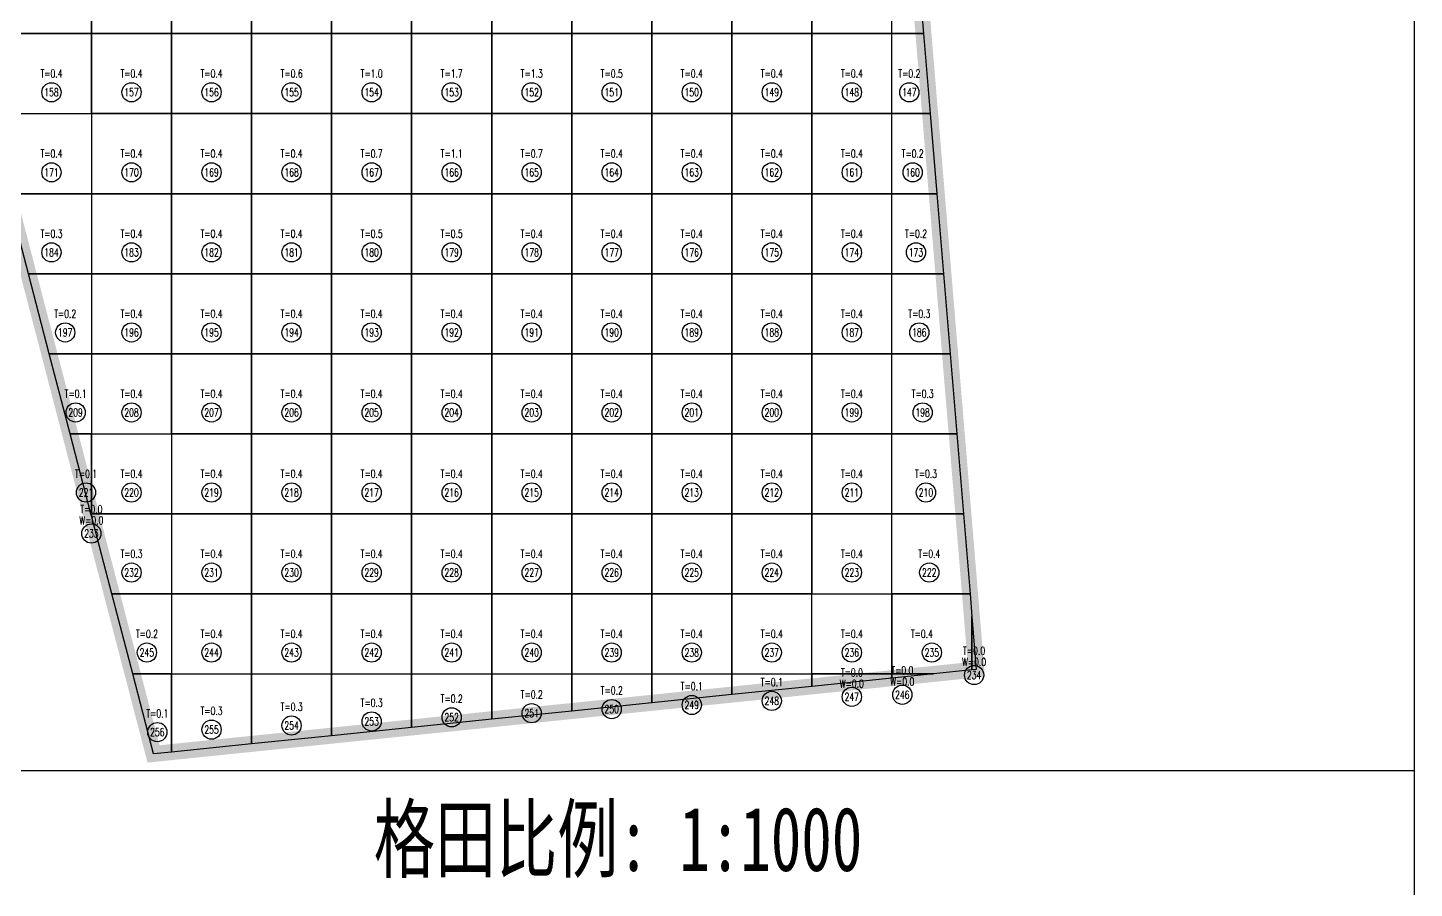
# Model space of a CAD drawing. Extents: x 4283 to 40403, y 1134 to 1764.
# Drawn here: x 12525.4 to 12612, y 1566.7 to 1620.5 of the extents above; entities that cross this region are included whole.
import ezdxf
from ezdxf.enums import TextEntityAlignment as Align

# ---------------------------------------------------------------- set-up
doc = ezdxf.new("R2010")
doc.units = 0
for name, color, linetype in [('tdz_13-5方格网', 2, 'Continuous'), ('tdz_13-5方格网计算', 7, 'Continuous'), ('tdz_土方计算图', 7, 'Continuous'), ('tdz_格田', 6, 'Continuous')]:
    doc.layers.add(name, color=color, linetype=linetype)
doc.styles.add('GLand', font='')
doc.styles.add('GLandNum', font='txt_____.ttf', dxfattribs={"width": 0.7, "height": 0.5})
doc.styles.get('GLand').set_extended_font_data('FangSong_GB2312')

msp = doc.modelspace()

# ---------------------------------------------------------------- linework, layer by layer
at = {"layer": 'tdz_13-5方格网', "linetype": 'Continuous'}
for points in [[(12524.352, 1625.119, 3393), (12524.352, 1620.119, 3393), (12529.352, 1620.119, 3393), (12529.352, 1625.119, 3393)], [(12529.352, 1625.119, 3393), (12529.352, 1620.119, 3393), (12534.352, 1620.119, 3393), (12534.352, 1625.119, 3393)], [(12534.352, 1625.119, 3393), (12534.352, 1620.119, 3393), (12539.352, 1620.119, 3393), (12539.352, 1625.119, 3392.996)], [(12539.352, 1625.119, 3392.996), (12539.352, 1620.119, 3393), (12544.352, 1620.119, 3392.972), (12544.352, 1625.119, 3392.945)], [(12544.352, 1625.119, 3392.945), (12544.352, 1620.119, 3392.972), (12549.352, 1620.119, 3392.956), (12549.352, 1625.119, 3392.921)], [(12549.352, 1625.119, 3392.921), (12549.352, 1620.119, 3392.956), (12554.352, 1620.119, 3392.924), (12554.352, 1625.119, 3392.913)], [(12554.352, 1625.119, 3392.913), (12554.352, 1620.119, 3392.924), (12559.352, 1620.119, 3392.983), (12559.352, 1625.119, 3392.841)], [(12559.352, 1625.119, 3392.841), (12559.352, 1620.119, 3392.983), (12564.352, 1620.119, 3393), (12564.352, 1625.119, 3393)], [(12564.352, 1625.119, 3393), (12564.352, 1620.119, 3393), (12569.352, 1620.119, 3393), (12569.352, 1625.119, 3393)], [(12569.352, 1625.119, 3393), (12569.352, 1620.119, 3393), (12574.352, 1620.119, 3393), (12574.352, 1625.119, 3393)], [(12574.352, 1625.119, 3393), (12574.352, 1620.119, 3393), (12579.352, 1620.119, 3393), (12579.352, 1625.119, 3393)], [(12579.352, 1625.119, 3393), (12580.911, 1625.119, 3393), (12581.327, 1620.119, 3393), (12579.352, 1620.119, 3393)], [(12524.352, 1620.119, 3393), (12524.352, 1615.119, 3393), (12529.352, 1615.119, 3393), (12529.352, 1620.119, 3393)], [(12529.352, 1620.119, 3393), (12529.352, 1615.119, 3393), (12534.352, 1615.119, 3393), (12534.352, 1620.119, 3393)], [(12534.352, 1620.119, 3393), (12534.352, 1615.119, 3393), (12539.352, 1615.119, 3393), (12539.352, 1620.119, 3393)], [(12539.352, 1620.119, 3393), (12539.352, 1615.119, 3393), (12544.352, 1615.119, 3392.999), (12544.352, 1620.119, 3392.972)], [(12544.352, 1620.119, 3392.972), (12544.352, 1615.119, 3392.999), (12549.352, 1615.119, 3392.968), (12549.352, 1620.119, 3392.956)], [(12549.352, 1620.119, 3392.956), (12549.352, 1615.119, 3392.968), (12554.352, 1615.119, 3392.942), (12554.352, 1620.119, 3392.924)], [(12554.352, 1620.119, 3392.924), (12554.352, 1615.119, 3392.942), (12559.352, 1615.119, 3393), (12559.352, 1620.119, 3392.983)], [(12559.352, 1620.119, 3392.983), (12559.352, 1615.119, 3393), (12564.352, 1615.119, 3393), (12564.352, 1620.119, 3393)], [(12564.352, 1620.119, 3393), (12564.352, 1615.119, 3393), (12569.352, 1615.119, 3393), (12569.352, 1620.119, 3393)], [(12569.352, 1620.119, 3393), (12569.352, 1615.119, 3393), (12574.352, 1615.119, 3393), (12574.352, 1620.119, 3393)], [(12574.352, 1620.119, 3393), (12574.352, 1615.119, 3393), (12579.352, 1615.119, 3393), (12579.352, 1620.119, 3393)], [(12579.352, 1620.119, 3393), (12581.327, 1620.119, 3393), (12581.742, 1615.119, 3393), (12579.352, 1615.119, 3393)], [(12524.352, 1610.119, 3393), (12524.352, 1615.119, 3393), (12529.352, 1615.119, 3393), (12529.352, 1610.119, 3393)], [(12529.352, 1615.119, 3393), (12529.352, 1610.119, 3393), (12534.352, 1610.119, 3393), (12534.352, 1615.119, 3393)], [(12534.352, 1615.119, 3393), (12534.352, 1610.119, 3393), (12539.352, 1610.119, 3393), (12539.352, 1615.119, 3393)], [(12539.352, 1615.119, 3393), (12539.352, 1610.119, 3393), (12544.352, 1610.119, 3393), (12544.352, 1615.119, 3392.999)], [(12544.352, 1615.119, 3392.999), (12544.352, 1610.119, 3393), (12549.352, 1610.119, 3392.98), (12549.352, 1615.119, 3392.968)], [(12549.352, 1615.119, 3392.968), (12549.352, 1610.119, 3392.98), (12554.352, 1610.119, 3393), (12554.352, 1615.119, 3392.942)], [(12554.352, 1615.119, 3392.942), (12554.352, 1610.119, 3393), (12559.352, 1610.119, 3393), (12559.352, 1615.119, 3393)], [(12559.352, 1615.119, 3393), (12559.352, 1610.119, 3393), (12564.352, 1610.119, 3393), (12564.352, 1615.119, 3393)], [(12564.352, 1615.119, 3393), (12564.352, 1610.119, 3393), (12569.352, 1610.119, 3393), (12569.352, 1615.119, 3393)], [(12569.352, 1615.119, 3393), (12569.352, 1610.119, 3393), (12574.352, 1610.119, 3393), (12574.352, 1615.119, 3393)], [(12574.352, 1615.119, 3393), (12574.352, 1610.119, 3393), (12579.352, 1610.119, 3393), (12579.352, 1615.119, 3393)], [(12579.352, 1615.119, 3393), (12581.742, 1615.119, 3393), (12582.158, 1610.119, 3393), (12579.352, 1610.119, 3393)], [(12524.352, 1609.191, 3393), (12524.352, 1610.119, 3393), (12529.352, 1610.119, 3393), (12529.352, 1605.119, 3393), (12525.413, 1605.119, 3393)], [(12529.352, 1610.119, 3393), (12529.352, 1605.119, 3393), (12534.352, 1605.119, 3393), (12534.352, 1610.119, 3393)], [(12534.352, 1610.119, 3393), (12534.352, 1605.119, 3393), (12539.352, 1605.119, 3393), (12539.352, 1610.119, 3393)], [(12539.352, 1610.119, 3393), (12539.352, 1605.119, 3393), (12544.352, 1605.119, 3393), (12544.352, 1610.119, 3393)], [(12544.352, 1610.119, 3393), (12544.352, 1605.119, 3393), (12549.352, 1605.119, 3393), (12549.352, 1610.119, 3392.98)], [(12549.352, 1610.119, 3392.98), (12549.352, 1605.119, 3393), (12554.352, 1605.119, 3393), (12554.352, 1610.119, 3393)], [(12554.352, 1610.119, 3393), (12554.352, 1605.119, 3393), (12559.352, 1605.119, 3393), (12559.352, 1610.119, 3393)], [(12559.352, 1610.119, 3393), (12559.352, 1605.119, 3393), (12564.352, 1605.119, 3393), (12564.352, 1610.119, 3393)], [(12564.352, 1610.119, 3393), (12564.352, 1605.119, 3393), (12569.352, 1605.119, 3393), (12569.352, 1610.119, 3393)], [(12569.352, 1610.119, 3393), (12569.352, 1605.119, 3393), (12574.352, 1605.119, 3393), (12574.352, 1610.119, 3393)], [(12574.352, 1610.119, 3393), (12574.352, 1605.119, 3393), (12579.352, 1605.119, 3393), (12579.352, 1610.119, 3393)], [(12579.352, 1610.119, 3393), (12582.158, 1610.119, 3393), (12582.573, 1605.119, 3393), (12579.352, 1605.119, 3393)], [(12525.413, 1605.119, 3393), (12529.352, 1605.119, 3393), (12529.352, 1600.119, 3393), (12526.715, 1600.119, 3393)], [(12529.352, 1605.119, 3393), (12529.352, 1600.119, 3393), (12534.352, 1600.119, 3393), (12534.352, 1605.119, 3393)], [(12534.352, 1605.119, 3393), (12534.352, 1600.119, 3393), (12539.352, 1600.119, 3393), (12539.352, 1605.119, 3393)], [(12539.352, 1605.119, 3393), (12539.352, 1600.119, 3393), (12544.352, 1600.119, 3393), (12544.352, 1605.119, 3393)], [(12544.352, 1605.119, 3393), (12544.352, 1600.119, 3393), (12549.352, 1600.119, 3393), (12549.352, 1605.119, 3393)], [(12549.352, 1605.119, 3393), (12549.352, 1600.119, 3393), (12554.352, 1600.119, 3393), (12554.352, 1605.119, 3393)], [(12554.352, 1605.119, 3393), (12554.352, 1600.119, 3393), (12559.352, 1600.119, 3393), (12559.352, 1605.119, 3393)], [(12559.352, 1605.119, 3393), (12559.352, 1600.119, 3393), (12564.352, 1600.119, 3393), (12564.352, 1605.119, 3393)], [(12564.352, 1605.119, 3393), (12564.352, 1600.119, 3393), (12569.352, 1600.119, 3393), (12569.352, 1605.119, 3393)], [(12569.352, 1605.119, 3393), (12569.352, 1600.119, 3393), (12574.352, 1600.119, 3393), (12574.352, 1605.119, 3393)], [(12574.352, 1605.119, 3393), (12574.352, 1600.119, 3393), (12579.352, 1600.119, 3393), (12579.352, 1605.119, 3393)], [(12579.352, 1605.119, 3393), (12582.573, 1605.119, 3393), (12582.989, 1600.119, 3393), (12579.352, 1600.119, 3393)], [(12526.715, 1600.119, 3393), (12529.352, 1600.119, 3393), (12529.352, 1595.119, 3393), (12528.017, 1595.119, 3393)], [(12529.352, 1600.119, 3393), (12529.352, 1595.119, 3393), (12534.352, 1595.119, 3393), (12534.352, 1600.119, 3393)], [(12534.352, 1600.119, 3393), (12534.352, 1595.119, 3393), (12539.352, 1595.119, 3393), (12539.352, 1600.119, 3393)], [(12539.352, 1600.119, 3393), (12539.352, 1595.119, 3393), (12544.352, 1595.119, 3393), (12544.352, 1600.119, 3393)], [(12544.352, 1600.119, 3393), (12544.352, 1595.119, 3393), (12549.352, 1595.119, 3393), (12549.352, 1600.119, 3393)], [(12549.352, 1600.119, 3393), (12549.352, 1595.119, 3393), (12554.352, 1595.119, 3393), (12554.352, 1600.119, 3393)], [(12554.352, 1600.119, 3393), (12554.352, 1595.119, 3393), (12559.352, 1595.119, 3393), (12559.352, 1600.119, 3393)], [(12559.352, 1600.119, 3393), (12559.352, 1595.119, 3393), (12564.352, 1595.119, 3393), (12564.352, 1600.119, 3393)], [(12564.352, 1600.119, 3393), (12564.352, 1595.119, 3393), (12569.352, 1595.119, 3393), (12569.352, 1600.119, 3393)], [(12569.352, 1600.119, 3393), (12569.352, 1595.119, 3393), (12574.352, 1595.119, 3393), (12574.352, 1600.119, 3393)], [(12574.352, 1600.119, 3393), (12574.352, 1595.119, 3393), (12579.352, 1595.119, 3393), (12579.352, 1600.119, 3393)], [(12579.352, 1600.119, 3393), (12582.989, 1600.119, 3393), (12583.404, 1595.119, 3393), (12579.352, 1595.119, 3393)], [(12528.017, 1595.119, 3393), (12529.352, 1595.119, 3393), (12529.352, 1590.119, 3393), (12529.32, 1590.119, 3393)], [(12529.352, 1590.119, 3393), (12529.352, 1595.119, 3393), (12534.352, 1595.119, 3393), (12534.352, 1590.119, 3393)], [(12534.352, 1595.119, 3393), (12534.352, 1590.119, 3393), (12539.352, 1590.119, 3393), (12539.352, 1595.119, 3393)], [(12539.352, 1595.119, 3393), (12539.352, 1590.119, 3393), (12544.352, 1590.119, 3393), (12544.352, 1595.119, 3393)], [(12544.352, 1595.119, 3393), (12544.352, 1590.119, 3393), (12549.352, 1590.119, 3393), (12549.352, 1595.119, 3393)], [(12549.352, 1595.119, 3393), (12549.352, 1590.119, 3393), (12554.352, 1590.119, 3393), (12554.352, 1595.119, 3393)], [(12554.352, 1595.119, 3393), (12554.352, 1590.119, 3393), (12559.352, 1590.119, 3393), (12559.352, 1595.119, 3393)], [(12559.352, 1595.119, 3393), (12559.352, 1590.119, 3393), (12564.352, 1590.119, 3393), (12564.352, 1595.119, 3393)], [(12564.352, 1595.119, 3393), (12564.352, 1590.119, 3393), (12569.352, 1590.119, 3393), (12569.352, 1595.119, 3393)], [(12569.352, 1595.119, 3393), (12569.352, 1590.119, 3393), (12574.352, 1590.119, 3393), (12574.352, 1595.119, 3393)], [(12574.352, 1595.119, 3393), (12574.352, 1590.119, 3393), (12579.352, 1590.119, 3393), (12579.352, 1595.119, 3393)], [(12579.352, 1595.119, 3393), (12583.404, 1595.119, 3393), (12583.82, 1590.119, 3393), (12579.352, 1590.119, 3393)], [(12529.32, 1590.119, 3393), (12529.352, 1590.119, 3393), (12529.352, 1589.994, 3393)], [(12529.352, 1589.994, 3393), (12529.352, 1590.119, 3393), (12534.352, 1590.119, 3393), (12534.352, 1585.119, 3393), (12530.622, 1585.119, 3393)], [(12534.352, 1590.119, 3393), (12534.352, 1585.119, 3393), (12539.352, 1585.119, 3393), (12539.352, 1590.119, 3393)], [(12539.352, 1590.119, 3393), (12539.352, 1585.119, 3393), (12544.352, 1585.119, 3393), (12544.352, 1590.119, 3393)], [(12544.352, 1590.119, 3393), (12544.352, 1585.119, 3393), (12549.352, 1585.119, 3393), (12549.352, 1590.119, 3393)], [(12549.352, 1590.119, 3393), (12549.352, 1585.119, 3393), (12554.352, 1585.119, 3393), (12554.352, 1590.119, 3393)], [(12554.352, 1590.119, 3393), (12554.352, 1585.119, 3393), (12559.352, 1585.119, 3393), (12559.352, 1590.119, 3393)], [(12559.352, 1590.119, 3393), (12559.352, 1585.119, 3393), (12564.352, 1585.119, 3393), (12564.352, 1590.119, 3393)], [(12564.352, 1590.119, 3393), (12564.352, 1585.119, 3393), (12569.352, 1585.119, 3393), (12569.352, 1590.119, 3393)], [(12569.352, 1590.119, 3393), (12569.352, 1585.119, 3393), (12574.352, 1585.119, 3393), (12574.352, 1590.119, 3393)], [(12574.352, 1590.119, 3393), (12574.352, 1585.119, 3393), (12579.352, 1585.119, 3393), (12579.352, 1590.119, 3393)], [(12579.352, 1590.119, 3393), (12583.82, 1590.119, 3393), (12584.235, 1585.119, 3393), (12579.352, 1585.119, 3393)], [(12530.622, 1585.119, 3393), (12534.352, 1585.119, 3393), (12534.352, 1580.119, 3393), (12531.924, 1580.119, 3393)], [(12534.352, 1585.119, 3393), (12534.352, 1580.119, 3393), (12539.352, 1580.119, 3393), (12539.352, 1585.119, 3393)], [(12539.352, 1585.119, 3393), (12539.352, 1580.119, 3393), (12544.352, 1580.119, 3393), (12544.352, 1585.119, 3393)], [(12544.352, 1585.119, 3393), (12544.352, 1580.119, 3393), (12549.352, 1580.119, 3393), (12549.352, 1585.119, 3393)], [(12549.352, 1585.119, 3393), (12549.352, 1580.119, 3393), (12554.352, 1580.119, 3393), (12554.352, 1585.119, 3393)], [(12554.352, 1585.119, 3393), (12554.352, 1580.119, 3393), (12559.352, 1580.119, 3393), (12559.352, 1585.119, 3393)], [(12559.352, 1585.119, 3393), (12559.352, 1580.119, 3393), (12564.352, 1580.119, 3393), (12564.352, 1585.119, 3393)], [(12564.352, 1585.119, 3393), (12564.352, 1580.119, 3393), (12569.352, 1580.119, 3393), (12569.352, 1585.119, 3393)], [(12569.352, 1585.119, 3393), (12569.352, 1580.119, 3393), (12574.352, 1580.119, 3393), (12574.352, 1585.119, 3393)], [(12574.352, 1580.119, 3393), (12574.352, 1585.119, 3393), (12579.352, 1585.119, 3393), (12579.352, 1580.119, 3393)], [(12581.962, 1580.119, 3393), (12579.352, 1580.119, 3393), (12579.352, 1585.119, 3393), (12584.235, 1585.119, 3393), (12584.352, 1583.711, 3393), (12584.352, 1580.364, 3393)], [(12584.352, 1580.364, 3393), (12584.352, 1583.711, 3393), (12584.628, 1580.392, 3393)], [(12531.924, 1580.119, 3393), (12534.352, 1580.119, 3393), (12534.352, 1575.234, 3393), (12533.227, 1575.119, 3393)], [(12534.352, 1575.234, 3393), (12534.352, 1580.119, 3393), (12539.352, 1580.119, 3393), (12539.352, 1575.747, 3393)], [(12539.352, 1575.747, 3393), (12539.352, 1580.119, 3393), (12544.352, 1580.119, 3393), (12544.352, 1576.26, 3393)], [(12544.352, 1576.26, 3393), (12544.352, 1580.119, 3393), (12549.352, 1580.119, 3393), (12549.352, 1576.773, 3393)], [(12549.352, 1576.773, 3393), (12549.352, 1580.119, 3393), (12554.352, 1580.119, 3393), (12554.352, 1577.286, 3393)], [(12554.352, 1577.286, 3393), (12554.352, 1580.119, 3393), (12559.352, 1580.119, 3393), (12559.352, 1577.799, 3393)], [(12559.352, 1577.799, 3393), (12559.352, 1580.119, 3393), (12564.352, 1580.119, 3393), (12564.352, 1578.312, 3393)], [(12564.352, 1578.312, 3393), (12564.352, 1580.119, 3393), (12569.352, 1580.119, 3393), (12569.352, 1578.825, 3393)], [(12569.352, 1578.825, 3393), (12569.352, 1580.119, 3393), (12574.352, 1580.119, 3393), (12574.352, 1579.338, 3393)], [(12574.352, 1579.338, 3393), (12574.352, 1580.119, 3393), (12579.352, 1580.119, 3393), (12579.352, 1579.851, 3393)], [(12579.352, 1580.119, 3393), (12581.962, 1580.119, 3393), (12579.352, 1579.851, 3393)]]:
    msp.add_polyline3d(points, close=True, dxfattribs=at)
at = {"layer": 'tdz_13-5方格网计算', "color": 7, "linetype": 'Continuous'}
for centre in [(12526.852, 1616.452), (12531.852, 1616.452), (12536.852, 1616.452), (12541.852, 1616.452), (12546.852, 1616.452), (12551.852, 1616.452), (12556.852, 1616.452), (12561.852, 1616.452), (12566.852, 1616.452), (12571.852, 1616.452), (12576.852, 1616.452), (12580.443, 1616.452), (12526.852, 1611.452), (12531.852, 1611.452), (12536.852, 1611.452), (12541.852, 1611.452), (12546.852, 1611.452), (12551.852, 1611.452), (12556.852, 1611.452), (12561.852, 1611.452), (12566.852, 1611.452), (12571.852, 1611.452), (12576.852, 1611.452), (12580.651, 1611.452), (12526.852, 1606.452), (12531.852, 1606.452), (12536.852, 1606.452), (12541.852, 1606.452), (12546.852, 1606.452), (12551.852, 1606.452), (12556.852, 1606.452), (12561.852, 1606.452), (12566.852, 1606.452), (12571.852, 1606.452), (12576.852, 1606.452), (12580.859, 1606.452), (12527.708, 1601.452), (12531.852, 1601.452), (12536.852, 1601.452), (12541.852, 1601.452), (12546.852, 1601.452), (12551.852, 1601.452), (12556.852, 1601.452), (12561.852, 1601.452), (12566.852, 1601.452), (12571.852, 1601.452), (12576.852, 1601.452), (12581.067, 1601.452), (12528.359, 1596.452), (12531.852, 1596.452), (12536.852, 1596.452), (12541.852, 1596.452), (12546.852, 1596.452), (12551.852, 1596.452), (12556.852, 1596.452), (12561.852, 1596.452), (12566.852, 1596.452), (12571.852, 1596.452), (12576.852, 1596.452), (12581.274, 1596.452), (12529.01, 1591.452), (12531.852, 1591.452), (12536.852, 1591.452), (12541.852, 1591.452), (12546.852, 1591.452), (12551.852, 1591.452), (12556.852, 1591.452), (12561.852, 1591.452), (12566.852, 1591.452), (12571.852, 1591.452), (12576.852, 1591.452), (12581.482, 1591.452), (12529.344, 1588.89), (12531.852, 1586.452), (12536.852, 1586.452), (12541.852, 1586.452), (12546.852, 1586.452), (12551.852, 1586.452), (12556.852, 1586.452), (12561.852, 1586.452), (12566.852, 1586.452), (12571.852, 1586.452), (12576.852, 1586.452), (12581.69, 1586.452), (12532.813, 1581.452), (12536.852, 1581.452), (12541.852, 1581.452), (12546.852, 1581.452), (12551.852, 1581.452), (12556.852, 1581.452), (12561.852, 1581.452), (12566.852, 1581.452), (12571.852, 1581.452), (12576.852, 1581.452), (12581.852, 1581.452), (12584.49, 1580.048), (12576.852, 1578.69), (12580.005, 1578.818), (12556.852, 1577.664), (12561.852, 1577.92), (12566.852, 1578.177), (12571.852, 1578.433), (12541.852, 1576.895), (12546.852, 1577.151), (12551.852, 1577.407), (12533.464, 1576.481), (12536.852, 1576.638)]:
    msp.add_circle(centre, 0.6, dxfattribs=at)
at = {"layer": 'tdz_土方计算图', "linetype": 'Continuous'}
for points in [[(12611.99, 1674.092), (12611.99, 1514.092)], [(12481.99, 1574.092), (12611.99, 1574.092)]]:
    msp.add_lwpolyline(points, dxfattribs=at)
at = {"layer": 'tdz_格田', "linetype": 'Continuous', "lineweight": 60, "const_width": 1}
msp.add_lwpolyline([(12533.227, 1575.119), (12509.352, 1666.779), (12576.927, 1673.066), (12584.628, 1580.392), (12533.227, 1575.119)], close=True, dxfattribs=at)

# ---------------------------------------------------------------- texts
at = {"layer": 'tdz_13-5方格网计算', "color": 2, "linetype": 'Continuous', "style": 'GLandNum', "width": 0.7}
for s, p in [('T=0.4', (12526.852, 1617.619)), ('T=0.4', (12531.852, 1617.619)), ('T=0.4', (12536.852, 1617.619)), ('T=0.6', (12541.852, 1617.619)), ('T=1.0', (12546.852, 1617.619)), ('T=1.7', (12551.852, 1617.619)), ('T=1.3', (12556.852, 1617.619)), ('T=0.5', (12561.852, 1617.619)), ('T=0.4', (12566.852, 1617.619)), ('T=0.4', (12571.852, 1617.619)), ('T=0.4', (12576.852, 1617.619)), ('T=0.2', (12580.443, 1617.619)), ('T=0.4', (12526.852, 1612.619)), ('T=0.4', (12531.852, 1612.619)), ('T=0.4', (12536.852, 1612.619)), ('T=0.4', (12541.852, 1612.619)), ('T=0.7', (12546.852, 1612.619)), ('T=1.1', (12551.852, 1612.619)), ('T=0.7', (12556.852, 1612.619)), ('T=0.4', (12561.852, 1612.619)), ('T=0.4', (12566.852, 1612.619)), ('T=0.4', (12571.852, 1612.619)), ('T=0.4', (12576.852, 1612.619)), ('T=0.2', (12580.651, 1612.619)), ('T=0.3', (12526.852, 1607.619)), ('T=0.4', (12531.852, 1607.619)), ('T=0.4', (12536.852, 1607.619)), ('T=0.4', (12541.852, 1607.619)), ('T=0.5', (12546.852, 1607.619)), ('T=0.5', (12551.852, 1607.619)), ('T=0.4', (12556.852, 1607.619)), ('T=0.4', (12561.852, 1607.619)), ('T=0.4', (12566.852, 1607.619)), ('T=0.4', (12571.852, 1607.619)), ('T=0.4', (12576.852, 1607.619)), ('T=0.2', (12580.859, 1607.619)), ('T=0.2', (12527.708, 1602.619)), ('T=0.4', (12531.852, 1602.619)), ('T=0.4', (12536.852, 1602.619)), ('T=0.4', (12541.852, 1602.619)), ('T=0.4', (12546.852, 1602.619)), ('T=0.4', (12551.852, 1602.619)), ('T=0.4', (12556.852, 1602.619)), ('T=0.4', (12561.852, 1602.619)), ('T=0.4', (12566.852, 1602.619)), ('T=0.4', (12571.852, 1602.619)), ('T=0.4', (12576.852, 1602.619)), ('T=0.3', (12581.067, 1602.619)), ('T=0.1', (12528.359, 1597.619)), ('T=0.4', (12531.852, 1597.619)), ('T=0.4', (12536.852, 1597.619)), ('T=0.4', (12541.852, 1597.619)), ('T=0.4', (12546.852, 1597.619)), ('T=0.4', (12551.852, 1597.619)), ('T=0.4', (12556.852, 1597.619)), ('T=0.4', (12561.852, 1597.619)), ('T=0.4', (12566.852, 1597.619)), ('T=0.4', (12571.852, 1597.619)), ('T=0.4', (12576.852, 1597.619)), ('T=0.3', (12581.274, 1597.619)), ('T=0.1', (12529.01, 1592.619)), ('T=0.4', (12531.852, 1592.619)), ('T=0.4', (12536.852, 1592.619)), ('T=0.4', (12541.852, 1592.619)), ('T=0.4', (12546.852, 1592.619)), ('T=0.4', (12551.852, 1592.619)), ('T=0.4', (12556.852, 1592.619)), ('T=0.4', (12561.852, 1592.619)), ('T=0.4', (12566.852, 1592.619)), ('T=0.4', (12571.852, 1592.619)), ('T=0.4', (12576.852, 1592.619)), ('T=0.3', (12581.482, 1592.619)), ('T=0.0', (12529.344, 1590.407)), ('T=0.3', (12531.852, 1587.619)), ('T=0.4', (12536.852, 1587.619)), ('T=0.4', (12541.852, 1587.619)), ('T=0.4', (12546.852, 1587.619)), ('T=0.4', (12551.852, 1587.619)), ('T=0.4', (12556.852, 1587.619)), ('T=0.4', (12561.852, 1587.619)), ('T=0.4', (12566.852, 1587.619)), ('T=0.4', (12571.852, 1587.619)), ('T=0.4', (12576.852, 1587.619)), ('T=0.4', (12581.69, 1587.619)), ('T=0.2', (12532.813, 1582.619)), ('T=0.4', (12536.852, 1582.619)), ('T=0.4', (12541.852, 1582.619)), ('T=0.4', (12546.852, 1582.619)), ('T=0.4', (12551.852, 1582.619)), ('T=0.4', (12556.852, 1582.619)), ('T=0.4', (12561.852, 1582.619)), ('T=0.4', (12566.852, 1582.619)), ('T=0.4', (12571.852, 1582.619)), ('T=0.4', (12576.852, 1582.619)), ('T=0.4', (12581.225, 1582.619)), ('T=0.0', (12584.49, 1581.565)), ('T=0.0', (12576.852, 1580.207)), ('T=0.0', (12580.005, 1580.335)), ('T=0.2', (12561.852, 1579.087)), ('T=0.1', (12566.852, 1579.344)), ('T=0.1', (12571.852, 1579.6)), ('T=0.3', (12541.852, 1578.061)), ('T=0.3', (12546.852, 1578.318)), ('T=0.2', (12551.852, 1578.574)), ('T=0.2', (12556.852, 1578.831)), ('T=0.1', (12533.464, 1577.648)), ('T=0.3', (12536.852, 1577.805))]:
    msp.add_text(s, height=0.5, dxfattribs=at).set_placement(p, align=Align.MIDDLE_CENTER)
at = {"layer": 'tdz_13-5方格网计算', "color": 7, "linetype": 'Continuous', "style": 'GLandNum', "width": 0.7}
for s, p in [('158', (12526.852, 1616.452)), ('157', (12531.852, 1616.452)), ('156', (12536.852, 1616.452)), ('155', (12541.852, 1616.452)), ('154', (12546.852, 1616.452)), ('153', (12551.852, 1616.452)), ('152', (12556.852, 1616.452)), ('151', (12561.852, 1616.452)), ('150', (12566.852, 1616.452)), ('149', (12571.852, 1616.452)), ('148', (12576.852, 1616.452)), ('147', (12580.443, 1616.452)), ('171', (12526.852, 1611.452)), ('170', (12531.852, 1611.452)), ('169', (12536.852, 1611.452)), ('168', (12541.852, 1611.452)), ('167', (12546.852, 1611.452)), ('166', (12551.852, 1611.452)), ('165', (12556.852, 1611.452)), ('164', (12561.852, 1611.452)), ('163', (12566.852, 1611.452)), ('162', (12571.852, 1611.452)), ('161', (12576.852, 1611.452)), ('160', (12580.651, 1611.452)), ('184', (12526.852, 1606.452)), ('183', (12531.852, 1606.452)), ('182', (12536.852, 1606.452)), ('181', (12541.852, 1606.452)), ('180', (12546.852, 1606.452)), ('179', (12551.852, 1606.452)), ('178', (12556.852, 1606.452)), ('177', (12561.852, 1606.452)), ('176', (12566.852, 1606.452)), ('175', (12571.852, 1606.452)), ('174', (12576.852, 1606.452)), ('173', (12580.859, 1606.452)), ('197', (12527.708, 1601.452)), ('196', (12531.852, 1601.452)), ('195', (12536.852, 1601.452)), ('194', (12541.852, 1601.452)), ('193', (12546.852, 1601.452)), ('192', (12551.852, 1601.452)), ('191', (12556.852, 1601.452)), ('190', (12561.852, 1601.452)), ('189', (12566.852, 1601.452)), ('188', (12571.852, 1601.452)), ('187', (12576.852, 1601.452)), ('186', (12581.067, 1601.452)), ('209', (12528.359, 1596.452)), ('208', (12531.852, 1596.452)), ('207', (12536.852, 1596.452)), ('206', (12541.852, 1596.452)), ('205', (12546.852, 1596.452)), ('204', (12551.852, 1596.452)), ('203', (12556.852, 1596.452)), ('202', (12561.852, 1596.452)), ('201', (12566.852, 1596.452)), ('200', (12571.852, 1596.452)), ('199', (12576.852, 1596.452)), ('198', (12581.274, 1596.452)), ('221', (12529.01, 1591.452)), ('220', (12531.852, 1591.452)), ('219', (12536.852, 1591.452)), ('218', (12541.852, 1591.452)), ('217', (12546.852, 1591.452)), ('216', (12551.852, 1591.452)), ('215', (12556.852, 1591.452)), ('214', (12561.852, 1591.452)), ('213', (12566.852, 1591.452)), ('212', (12571.852, 1591.452)), ('211', (12576.852, 1591.452)), ('210', (12581.482, 1591.452)), ('233', (12529.344, 1588.89)), ('232', (12531.852, 1586.452)), ('231', (12536.852, 1586.452)), ('230', (12541.852, 1586.452)), ('229', (12546.852, 1586.452)), ('228', (12551.852, 1586.452)), ('227', (12556.852, 1586.452)), ('226', (12561.852, 1586.452)), ('225', (12566.852, 1586.452)), ('224', (12571.852, 1586.452)), ('223', (12576.852, 1586.452)), ('222', (12581.69, 1586.452)), ('245', (12532.813, 1581.452)), ('244', (12536.852, 1581.452)), ('243', (12541.852, 1581.452)), ('242', (12546.852, 1581.452)), ('241', (12551.852, 1581.452)), ('240', (12556.852, 1581.452)), ('239', (12561.852, 1581.452)), ('238', (12566.852, 1581.452)), ('237', (12571.852, 1581.452)), ('236', (12576.852, 1581.452)), ('235', (12581.852, 1581.452)), ('234', (12584.49, 1580.048)), ('249', (12566.852, 1578.177)), ('248', (12571.852, 1578.433)), ('247', (12576.852, 1578.69)), ('246', (12580.005, 1578.818)), ('253', (12546.852, 1577.151)), ('252', (12551.852, 1577.407)), ('251', (12556.852, 1577.664)), ('250', (12561.852, 1577.92)), ('256', (12533.464, 1576.481)), ('255', (12536.852, 1576.638)), ('254', (12541.852, 1576.895))]:
    msp.add_text(s, height=0.5, dxfattribs=at).set_placement(p, align=Align.MIDDLE_CENTER)
at = {"layer": 'tdz_13-5方格网计算', "color": 173, "linetype": 'Continuous', "style": 'GLandNum', "width": 0.7}
for p in [(12529.344, 1589.707), (12584.49, 1580.865), (12576.852, 1579.507), (12580.005, 1579.635)]:
    msp.add_text('W=0.0', height=0.5, dxfattribs=at).set_placement(p, align=Align.MIDDLE_CENTER)
at = {"layer": 'tdz_土方计算图', "linetype": 'Continuous', "style": 'GLand', "width": 0.7}
msp.add_text('格田比例: 1:1000', height=4, dxfattribs=at).set_placement((12546.99, 1569.807), align=Align.MIDDLE_LEFT)

doc.saveas('drawing.dxf')
